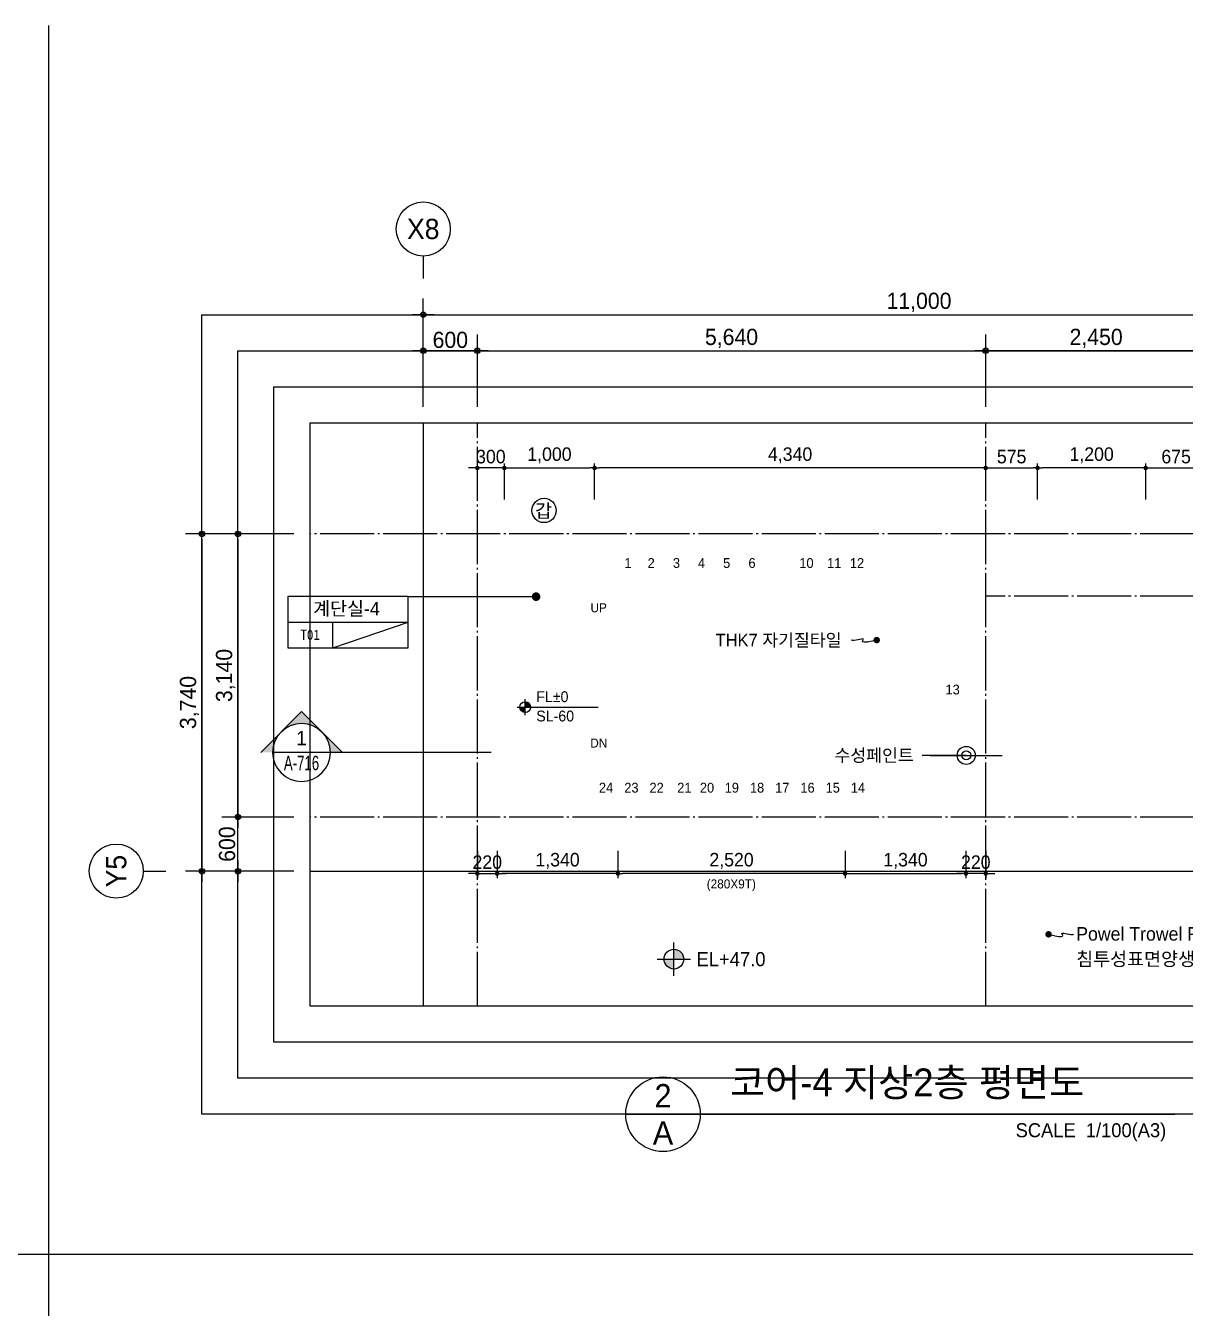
# Model space of a CAD drawing. Header units: millimetres. Extents: x 252711992 to 505989238, y 504776675 to 1009617600.
# Drawn here: x 253401837 to 253414704, y 504817740 to 504831962 of the extents above; entities that cross this region are included whole.
import ezdxf
from ezdxf.enums import TextEntityAlignment as Align
from ezdxf.xclip import XClip

# ---------------------------------------------------------------- set-up
doc = ezdxf.new("R2010")
doc.units = ezdxf.units.MM
doc.header["$XCLIPFRAME"] = 0
doc.linetypes.add('CEN', pattern=[35, 30, -2, 1, -2])
for name, color, linetype in [('$ZCDB_AUDIT_GENERATED_600D18', 7, 'Continuous'), ('0KD DIM', 7, 'Continuous'), ('4A.TEC CEN', 1, 'CEN'), ('4A.TEC TEXT', 7, 'Continuous'), ('4A.TEC TEXT 1', 3, 'Continuous'), ('4A.TEC TEXT 2', 3, 'Continuous'), ('4A.TEC 심볼', 7, 'Continuous'), ('CEN', 1, 'CEN'), ('LEV', 7, 'Continuous'), ('ROM', 7, 'Continuous'), ('SYM', 1, 'Continuous'), ('TEXT', 7, 'Continuous'), ('㈜SE&C TEXT', 7, 'Continuous')]:
    doc.layers.add(name, color=color, linetype=linetype)
doc.layers.add('DEFPOINT', color=135, linetype='Continuous', plot=False)
doc.styles.add('1', font='')
doc.styles.add('GHS', font='malgun.ttf')
doc.styles.add('SAMOO', font='')
doc.styles.add('나눔고딕', font='')
doc.styles.add('돋움', font='')
doc.styles.add('돋음체', font='')
doc.styles.add('울릉도L', font='')
doc.styles.get('1').set_extended_font_data('DotumChe')
doc.styles.get('SAMOO').set_extended_font_data('Dotum')
doc.styles.get('나눔고딕').set_extended_font_data('Dotum')
doc.styles.get('돋움').set_extended_font_data('Dotum')
doc.styles.get('돋음체').set_extended_font_data('Dotum')
doc.styles.get('울릉도L').set_extended_font_data('Dotum')
doc.dimstyles.new('DIM_600(외부치수)', dxfattribs={"dimscale": 400, "dimtxt": 3.299999999999998, "dimasz": 1, "dimexe": 2, "dimexo": 2, "dimgap": 1, "dimtad": 1, "dimdec": 0, "dimdsep": 46, "dimlunit": 6, "dimtxsty": '나눔고딕', "dimblk1": 'DIMDOT', "dimblk2": 'DIMDOT', "dimsah": 1, "dimcen": 2.5, "dimdle": 1.5, "dimclrd": 8, "dimclre": 8, "dimclrt": 3, "dimadec": 0, "dimazin": 0, "dimtfac": 1, "dimtdec": 0, "dimtix": 1, "dimtmove": 2, "dimatfit": 3, "dimldrblk": 'DIMDOT', "dimfxl": 1, "dimtvp": 1, "dimtolj": 1, "dimtzin": 0, "dimarcsym": 0})
doc.dimstyles.new('DIM_80(외부치수)', dxfattribs={"dimscale": 40, "dimtxt": 3.299999999999998, "dimasz": 1, "dimexe": 2, "dimexo": 2, "dimgap": 1, "dimtad": 1, "dimdec": 0, "dimdsep": 46, "dimlunit": 6, "dimtxsty": '돋움', "dimblk1": 'DIMDOT', "dimblk2": 'DIMDOT', "dimsah": 1, "dimcen": 2.5, "dimdle": 1.5, "dimclrd": 1, "dimclre": 7, "dimclrt": 2, "dimadec": 0, "dimazin": 0, "dimtfac": 1, "dimtdec": 0, "dimtix": 1, "dimtmove": 2, "dimatfit": 3, "dimldrblk": 'DIMDOT', "dimfxl": 1, "dimtvp": 1, "dimtolj": 1, "dimtzin": 0, "dimarcsym": 0})
doc.dimstyles.new('KD DIM 1', dxfattribs={"dimscale": 50, "dimtxt": 3, "dimasz": 1, "dimexe": 1, "dimexo": 1, "dimgap": 1, "dimtad": 1, "dimdec": 0, "dimzin": 0, "dimdsep": 46, "dimlunit": 6, "dimtxsty": '돋음체', "dimblk": 'DOT', "dimcen": 3, "dimdle": 1, "dimclrd": 256, "dimclre": 256, "dimclrt": 3, "dimazin": 0, "dimtfac": 1, "dimtdec": 0, "dimtix": 1, "dimtmove": 2, "dimatfit": 3, "dimldrblk": 'OBLIQUE', "dimfxl": 1, "dimtvp": 0.8333, "dimtolj": 1, "dimtzin": 0, "dimarcsym": 0})

# ---------------------------------------------------------------- blocks, each defined once
blk = doc.blocks.new('dwgFD3B')
at = {"layer": '4A.TEC CEN', "color": 250, "ltscale": 500}
blk.add_line((49194.51359510422, -169936.8347870111, -3333.333333333334), (357999.999995023, -169936.8347870111, -3333.333333333334), dxfattribs=at)
at = {"layer": '4A.TEC CEN', "color": 250, "ltscale": 500, "elevation": -3333.333333333334}
blk.add_lwpolyline([(241807.625374347, -39163.15827703476), (241807.625374347, -267000.000000298)], dxfattribs=at)
blk = doc.blocks.new('ccs122')
at = {"layer": '4A.TEC 심볼'}
blk.add_line((-5.68e-14, 8), (0, 3), dxfattribs=at)
blk.add_circle((-1.137e-13, 14), 6, dxfattribs=at)
at = {"layer": '4A.TEC TEXT 2', "color": 3, "style": 'GHS'}
blk.add_attdef('NO', text='', height=4.5, dxfattribs=at).set_placement((-0.0061597368079092, 14.01791285492388), align=Align.MIDDLE_CENTER)
blk = doc.blocks.new('DIMDOT')
at = {"color": 0}
blk.add_line((-2, 0), (2, 0), dxfattribs=at)
for radius in [0.5, 0.25]:
    blk.add_circle((0, 0), radius, dxfattribs=at)
blk = doc.blocks.new('*D463')
at = {"layer": '$ZCDB_AUDIT_GENERATED_600D18', "color": 8, "lineweight": -2, "transparency": 16777216}
for p, q in [((253404812.6702777, 504826327.1429184), (253403612.6702802, 504826327.1429184)), ((253403792.6702802, 504826267.1429184), (253403792.6702802, 504822647.1429183)), ((253404812.6702775, 504822587.1429183), (253403612.6702802, 504822587.1429183))]:
    blk.add_line(p, q, dxfattribs=at)
at = {"layer": 'Defpoints', "color": 0, "transparency": 16777216}
for p in [(253404992.6702777, 504826327.1429184, -1.31158230942674e-08), (253403792.6702802, 504822587.1429183), (253404992.6702775, 504822587.1429183, 2.26737029151991e-09)]:
    blk.add_point(p, dxfattribs=at)
at = {"layer": '$ZCDB_AUDIT_GENERATED_600D18', "color": 8, "lineweight": -2, "transparency": 16777216, "xscale": 60, "yscale": 60, "zscale": 60}
for p, rotation in [((253403792.6702802, 504826327.1429184), 90), ((253403792.6702802, 504822587.1429183), 270)]:
    blk.add_blockref('DIMDOT', p, dxfattribs=dict(at, rotation=rotation))
at = {"layer": '$ZCDB_AUDIT_GENERATED_600D18', "color": 3, "transparency": 16777216, "insert": (253403655.2075937, 504824457.1429182), "char_height": 180, "attachment_point": 5, "rotation": 90, "style": '나눔고딕'}
blk.add_mtext('\\A1;3,740', dxfattribs=at)
blk = doc.blocks.new('*D464')
at = {"layer": '$ZCDB_AUDIT_GENERATED_600D18', "color": 8, "lineweight": -2, "transparency": 16777216}
for p, q in [((253404812.6702777, 504823187.1429185), (253404012.6702812, 504823187.1429185)), ((253404192.6702812, 504822647.1429183), (253404192.6702812, 504823127.1429185)), ((253404812.6702776, 504822587.1429183), (253404012.6702812, 504822587.1429183))]:
    blk.add_line(p, q, dxfattribs=at)
at = {"layer": 'Defpoints', "color": 0, "transparency": 16777216}
for p in [(253404192.6702812, 504823187.1429185), (253404992.6702777, 504823187.1429185, -2.875822247005999e-09), (253404992.6702776, 504822587.1429183, -5.343281372915953e-09)]:
    blk.add_point(p, dxfattribs=at)
at = {"layer": '$ZCDB_AUDIT_GENERATED_600D18', "color": 8, "lineweight": -2, "transparency": 16777216, "xscale": 60, "yscale": 60, "zscale": 60}
for p, rotation in [((253404192.6702812, 504823187.1429185), 90), ((253404192.6702812, 504822587.1429183), 270)]:
    blk.add_blockref('DIMDOT', p, dxfattribs=dict(at, rotation=rotation))
at = {"layer": '$ZCDB_AUDIT_GENERATED_600D18', "color": 3, "transparency": 16777216, "insert": (253404072.5481646, 504822887.1429182), "char_height": 180, "attachment_point": 5, "rotation": 90, "style": '나눔고딕'}
blk.add_mtext('\\A1;600', dxfattribs=at)
blk = doc.blocks.new('*D465')
at = {"layer": '$ZCDB_AUDIT_GENERATED_600D18', "color": 8, "lineweight": -2, "transparency": 16777216}
for p, q in [((253406248.7755428, 504827737.1607442), (253406248.7755428, 504828937.1607442)), ((253417248.7755428, 504827737.1607442), (253417248.7755428, 504828937.1607442)), ((253406308.7755428, 504828757.1607442), (253417188.7755428, 504828757.1607442))]:
    blk.add_line(p, q, dxfattribs=at)
at = {"layer": 'Defpoints', "color": 0, "transparency": 16777216}
for p in [(253417248.7755428, 504828757.1607442), (253406248.7755428, 504827557.1607442, 1.956323103513569e-09), (253417248.7755428, 504827557.1607442)]:
    blk.add_point(p, dxfattribs=at)
at = {"layer": '$ZCDB_AUDIT_GENERATED_600D18', "color": 8, "lineweight": -2, "transparency": 16777216, "xscale": 60, "yscale": 60, "zscale": 60, "rotation": 180}
blk.add_blockref('DIMDOT', (253406248.7755428, 504828757.1607442), dxfattribs=at)
at = {"layer": '$ZCDB_AUDIT_GENERATED_600D18', "color": 8, "lineweight": -2, "transparency": 16777216, "xscale": 60, "yscale": 60, "zscale": 60}
blk.add_blockref('DIMDOT', (253417248.7755428, 504828757.1607442), dxfattribs=at)
at = {"layer": '$ZCDB_AUDIT_GENERATED_600D18', "color": 3, "transparency": 16777216, "insert": (253411748.7755428, 504828894.6234307), "char_height": 180, "attachment_point": 5, "style": '나눔고딕'}
blk.add_mtext('\\A1;11,000', dxfattribs=at)
blk = doc.blocks.new('*D467')
at = {"layer": '$ZCDB_AUDIT_GENERATED_600D18', "color": 8, "lineweight": -2, "transparency": 16777216}
for p, q in [((253406248.7755428, 504827737.1607405), (253406248.7755428, 504828537.1607442)), ((253406848.7741864, 504827737.1607409), (253406848.7741864, 504828537.1607442)), ((253406788.7741864, 504828357.1607442), (253406308.7755428, 504828357.1607442))]:
    blk.add_line(p, q, dxfattribs=at)
at = {"layer": 'Defpoints', "color": 0, "transparency": 16777216}
for p in [(253406248.7755428, 504828357.1607442), (253406248.7755428, 504827557.1607405, 39666.65489693279), (253406848.7741864, 504827557.1607409, 34666.66625857192)]:
    blk.add_point(p, dxfattribs=at)
at = {"layer": '$ZCDB_AUDIT_GENERATED_600D18', "color": 8, "lineweight": -2, "transparency": 16777216, "xscale": 60, "yscale": 60, "zscale": 60, "rotation": 180}
blk.add_blockref('DIMDOT', (253406248.7755428, 504828357.1607442), dxfattribs=at)
at = {"layer": '$ZCDB_AUDIT_GENERATED_600D18', "color": 8, "lineweight": -2, "transparency": 16777216, "xscale": 60, "yscale": 60, "zscale": 60}
blk.add_blockref('DIMDOT', (253406848.7741864, 504828357.1607442), dxfattribs=at)
at = {"layer": '$ZCDB_AUDIT_GENERATED_600D18', "color": 3, "transparency": 16777216, "insert": (253406548.7748646, 504828477.2828609), "char_height": 180, "attachment_point": 5, "style": '나눔고딕'}
blk.add_mtext('\\A1;600', dxfattribs=at)
blk = doc.blocks.new('*D468')
at = {"layer": '$ZCDB_AUDIT_GENERATED_600D18', "color": 8, "lineweight": -2, "transparency": 16777216}
for p, q in [((253404812.6702773, 504826327.1429185), (253404012.6702816, 504826327.1429185)), ((253404192.6702816, 504826267.1429185), (253404192.6702816, 504823247.1429185)), ((253404812.6702777, 504823187.1429185), (253404012.6702816, 504823187.1429185))]:
    blk.add_line(p, q, dxfattribs=at)
at = {"layer": 'Defpoints', "color": 0, "transparency": 16777216}
for p in [(253404992.6702773, 504826327.1429185, -1.578882802277803e-08), (253404192.6702816, 504823187.1429185), (253404992.6702777, 504823187.1429185, -2.875822247005999e-09)]:
    blk.add_point(p, dxfattribs=at)
at = {"layer": '$ZCDB_AUDIT_GENERATED_600D18', "color": 8, "lineweight": -2, "transparency": 16777216, "xscale": 60, "yscale": 60, "zscale": 60}
for p, rotation in [((253404192.6702816, 504826327.1429185), 90), ((253404192.6702816, 504823187.1429185), 270)]:
    blk.add_blockref('DIMDOT', p, dxfattribs=dict(at, rotation=rotation))
at = {"layer": '$ZCDB_AUDIT_GENERATED_600D18', "color": 3, "transparency": 16777216, "insert": (253404055.2075951, 504824757.1429183), "char_height": 180, "attachment_point": 5, "rotation": 90, "style": '나눔고딕'}
blk.add_mtext('\\A1;3,140', dxfattribs=at)
blk = doc.blocks.new('*D469')
at = {"layer": '$ZCDB_AUDIT_GENERATED_600D18', "color": 8, "lineweight": -2, "transparency": 16777216}
for p, q in [((253406848.7741864, 504827737.1607409), (253406848.7741864, 504828537.1607442)), ((253412488.7741865, 504827737.1607371), (253412488.7741865, 504828537.1607442)), ((253406908.7741864, 504828357.1607442), (253412428.7741865, 504828357.1607442))]:
    blk.add_line(p, q, dxfattribs=at)
at = {"layer": 'Defpoints', "color": 0, "transparency": 16777216}
for p in [(253412488.7741865, 504828357.1607442), (253406848.7741864, 504827557.1607409, 34666.66625857192), (253412488.7741865, 504827557.1607371, 81666.6657055349)]:
    blk.add_point(p, dxfattribs=at)
at = {"layer": '$ZCDB_AUDIT_GENERATED_600D18', "color": 8, "lineweight": -2, "transparency": 16777216, "xscale": 60, "yscale": 60, "zscale": 60, "rotation": 180}
blk.add_blockref('DIMDOT', (253406848.7741864, 504828357.1607442), dxfattribs=at)
at = {"layer": '$ZCDB_AUDIT_GENERATED_600D18', "color": 8, "lineweight": -2, "transparency": 16777216, "xscale": 60, "yscale": 60, "zscale": 60}
blk.add_blockref('DIMDOT', (253412488.7741865, 504828357.1607442), dxfattribs=at)
at = {"layer": '$ZCDB_AUDIT_GENERATED_600D18', "color": 3, "transparency": 16777216, "insert": (253409668.7741864, 504828494.6234307), "char_height": 180, "attachment_point": 5, "style": '나눔고딕'}
blk.add_mtext('\\A1;5,640', dxfattribs=at)
blk = doc.blocks.new('*D470')
at = {"layer": '$ZCDB_AUDIT_GENERATED_600D18', "color": 8, "lineweight": -2, "transparency": 16777216}
for p, q in [((253412488.7741865, 504827737.1607371), (253412488.7741865, 504828537.1607442)), ((253414938.7741864, 504827737.1607388), (253414938.7741864, 504828537.1607442)), ((253414878.7741864, 504828357.1607442), (253412548.7741865, 504828357.1607442))]:
    blk.add_line(p, q, dxfattribs=at)
at = {"layer": 'Defpoints', "color": 0, "transparency": 16777216}
for p in [(253412488.7741865, 504828357.1607442), (253412488.7741865, 504827557.1607371, 81666.6657055349), (253414938.7741864, 504827557.1607388, 61249.99927946219)]:
    blk.add_point(p, dxfattribs=at)
at = {"layer": '$ZCDB_AUDIT_GENERATED_600D18', "color": 8, "lineweight": -2, "transparency": 16777216, "xscale": 60, "yscale": 60, "zscale": 60, "rotation": 180}
blk.add_blockref('DIMDOT', (253412488.7741865, 504828357.1607442), dxfattribs=at)
at = {"layer": '$ZCDB_AUDIT_GENERATED_600D18', "color": 8, "lineweight": -2, "transparency": 16777216, "xscale": 60, "yscale": 60, "zscale": 60}
blk.add_blockref('DIMDOT', (253414938.7741864, 504828357.1607442), dxfattribs=at)
at = {"layer": '$ZCDB_AUDIT_GENERATED_600D18', "color": 3, "transparency": 16777216, "insert": (253413713.7741864, 504828494.6234307), "char_height": 180, "attachment_point": 5, "style": '나눔고딕'}
blk.add_mtext('\\A1;2,450', dxfattribs=at)
blk = doc.blocks.new('A$C6C9969DE')
at = {"layer": 'ROM', "color": 0, "linetype": 'Continuous'}
for p, q in [((-0.000366315478459, 509.9999848770676), (2399.999633684521, 509.9999848920268)), ((899.9996336845217, -1.51068088599e-05), (899.9996336845217, 509.999984889233))]:
    blk.add_line(p, q, dxfattribs=at)
blk.add_lwpolyline([(-0.0003663210663944, -1.51229323819e-05), (2399.999633678934, -1.51229323819e-05), (2399.999633678934, 1019.999984877067), (-0.0003663210663944, 1019.999984877067)], close=True, dxfattribs=at)
blk = doc.blocks.new('A$C3A5201BD')
at = {"layer": 'LEV'}
h = blk.add_hatch(color=256, dxfattribs=at)
h.paths.add_polyline_path([(199.9995037299813, 200.0000386673782), (334.9992689478677, 200.0000386674074, 0.4142135623731555), (199.9995037299813, 334.9998038851481)])
h.paths.add_polyline_path([(199.9995037299813, 65.00027344955014), (199.9995037299813, 200.0000386674074), (64.9997385123279, 200.0000386673782, 0.4142135623728401)])
at = {"layer": 'LEV', "color": 7}
for p, q in [((199.9995037299813, 0.0002734496083576), (199.9995037299813, 399.9998038851481)), ((-0.0002614879049361, 200.0000386673201), (2007.350584278698, 200.0000386679894)), ((-0.0002614876721054, 200.0000386673491), (399.9992689478677, 200.0000386674364))]:
    blk.add_line(p, q, dxfattribs=at)
blk.add_circle((199.9995037300978, 200.0000386673491), 134.9997652177996, dxfattribs=at)
blk = doc.blocks.new('ASDFAWGFQWEGRQEWR')
at = {"layer": 'CEN'}
blk.add_lwpolyline([(1711.563310235739, 117.6312502026558), (1640.734880536795, 101.4625445604324), (1594.273082643747, 94.00800722837448), (1567.469787657261, 93.40916627645493), (1555.616866767406, 97.8075498342514), (1554.00619110465, 105.3446859121323), (1557.929631829262, 114.1621026992798), (1562.679060041904, 122.4013282060623), (1563.546346962452, 128.2038905024529), (1556.924680322409, 130.2069102525711), (1543.612514823675, 129.0298780202866), (1525.509621739388, 125.7878770232201), (1504.515772283077, 121.5959903597832), (1482.53073784709, 117.5693011879921), (1461.454289674759, 114.8228927254677), (1443.186199069023, 114.4718480110168), (1429.626237303019, 117.6312502026558)], dxfattribs=at)
at = {"layer": '㈜SE&C TEXT', "color": 1, "const_width": 35.86564879630993}
blk.add_lwpolyline([(1729.496134638786, 117.6312502026558, 1), (1693.630485832691, 117.6312502026558, 1)], format="xyb", close=True, dxfattribs=at)
at = {"layer": '4A.TEC TEXT', "style": '돋움'}
blk.add_text('THK7 자기질타일', height=140, dxfattribs=at).set_placement((-76.75096759200096, 117.6312502026558), align=Align.MIDDLE_LEFT)
blk = doc.blocks.new('단면기호1')
at = {"layer": 'SYM'}
h = blk.add_hatch(color=256, dxfattribs=at)
h.paths.add_polyline_path([(4.24264068711929, 4.242640687119319, -0.198912367379659), (6, 8.3e-15), (8.485281374238637, 0)])
h.paths.add_polyline_path([(0, 8.48528137423858), (-4.24264068711929, 4.24264068711929, -0.4142135623730959), (4.24264068711929, 4.242640687119319)])
h.paths.add_polyline_path([(-4.24264068711929, 4.24264068711929), (-8.485281374238525, 5.68e-14), (-6, 4.85e-14, -0.198912367379656)])
for p in [(-8.485281374238525, 5.68e-14), (8.485281374238637, 0)]:
    blk.add_line(p, (0, 8.48528137423858), dxfattribs=at)
blk.add_circle((0, 0), 6, dxfattribs=at)
blk = doc.blocks.new('_Dot')
at = {"color": 0, "linetype": 'ByBlock', "lineweight": -2}
blk.add_line((-0.5, 0), (-1, 0), dxfattribs=at)
at = {"color": 0, "linetype": 'ByBlock', "const_width": 0.5}
blk.add_lwpolyline([(-0.25, 0, 1), (0.25, 0, 1)], format="xyb", close=True, dxfattribs=at)
blk = doc.blocks.new('*D1091')
at = {"layer": '0KD DIM', "lineweight": -2, "transparency": 16777216}
for p, q in [((253407148.7741883, 504826707.9702492), (253407148.7741883, 504827107.9702506)), ((253408148.7741883, 504826707.9702493), (253408148.7741883, 504827107.9702506)), ((253407198.7741883, 504827057.9702506), (253408098.7741883, 504827057.9702506))]:
    blk.add_line(p, q, dxfattribs=at)
at = {"layer": 'Defpoints', "color": 0, "transparency": 16777216}
for p in [(253408148.7741883, 504827057.9702506), (253407148.7741883, 504826657.9702492), (253408148.7741883, 504826657.9702493)]:
    blk.add_point(p, dxfattribs=at)
at = {"layer": '0KD DIM', "lineweight": -2, "transparency": 16777216, "xscale": 50, "yscale": 50, "zscale": 50, "rotation": 180}
blk.add_blockref('_Dot', (253407148.7741883, 504827057.9702506), dxfattribs=at)
at = {"layer": '0KD DIM', "lineweight": -2, "transparency": 16777216, "xscale": 50, "yscale": 50, "zscale": 50}
blk.add_blockref('_Dot', (253408148.7741883, 504827057.9702506), dxfattribs=at)
at = {"layer": '0KD DIM', "color": 3, "transparency": 16777216, "insert": (253407648.7741883, 504827197.5224894), "char_height": 150, "attachment_point": 5, "style": '돋음체'}
blk.add_mtext('\\A1;1,000', dxfattribs=at)
blk = doc.blocks.new('_OBLIQUE')
at = {"color": 0, "linetype": 'ByBlock'}
blk.add_line((-0.5, -0.5), (0.5, 0.5), dxfattribs=at)
blk = doc.blocks.new('*D1092')
at = {"layer": '0KD DIM', "lineweight": -2, "transparency": 16777216}
for p, q in [((253406848.7741864, 504826707.9702493), (253406848.7741864, 504827107.9702506)), ((253407148.7741883, 504826707.9702492), (253407148.7741883, 504827107.9702506)), ((253406798.7741864, 504827057.9702506), (253406748.7741864, 504827057.9702506)), ((253407148.7741883, 504827057.9702506), (253406848.7741864, 504827057.9702506)), ((253407198.7741883, 504827057.9702506), (253407248.7741883, 504827057.9702506))]:
    blk.add_line(p, q, dxfattribs=at)
at = {"layer": 'Defpoints', "color": 0, "transparency": 16777216}
for p in [(253406848.7741864, 504827057.9702506), (253406848.7741864, 504826657.9702493), (253407148.7741883, 504826657.9702492)]:
    blk.add_point(p, dxfattribs=at)
at = {"layer": '0KD DIM', "lineweight": -2, "transparency": 16777216, "xscale": 50, "yscale": 50, "zscale": 50}
blk.add_blockref('_Dot', (253406848.7741864, 504827057.9702506), dxfattribs=at)
at = {"layer": '0KD DIM', "lineweight": -2, "transparency": 16777216, "xscale": 50, "yscale": 50, "zscale": 50, "rotation": 180}
blk.add_blockref('_Dot', (253407148.7741883, 504827057.9702506), dxfattribs=at)
at = {"layer": '0KD DIM', "color": 3, "transparency": 16777216, "insert": (253406998.7741874, 504827183.0720145), "char_height": 150, "attachment_point": 5, "style": '돋음체'}
blk.add_mtext('\\A1;300', dxfattribs=at)
blk = doc.blocks.new('*D1093')
at = {"layer": '0KD DIM', "lineweight": -2, "transparency": 16777216}
for p, q in [((253408148.7741883, 504826707.9702493), (253408148.7741883, 504827107.9702506)), ((253412488.7741864, 504826707.970249), (253412488.7741864, 504827107.9702506)), ((253412438.7741864, 504827057.9702506), (253408198.7741883, 504827057.9702506))]:
    blk.add_line(p, q, dxfattribs=at)
at = {"layer": 'Defpoints', "color": 0, "transparency": 16777216}
for p in [(253408148.7741883, 504827057.9702506), (253408148.7741883, 504826657.9702493), (253412488.7741864, 504826657.970249)]:
    blk.add_point(p, dxfattribs=at)
at = {"layer": '0KD DIM', "lineweight": -2, "transparency": 16777216, "xscale": 50, "yscale": 50, "zscale": 50, "rotation": 180}
blk.add_blockref('_Dot', (253408148.7741883, 504827057.9702506), dxfattribs=at)
at = {"layer": '0KD DIM', "lineweight": -2, "transparency": 16777216, "xscale": 50, "yscale": 50, "zscale": 50}
blk.add_blockref('_Dot', (253412488.7741864, 504827057.9702506), dxfattribs=at)
at = {"layer": '0KD DIM', "color": 3, "transparency": 16777216, "insert": (253410318.7741874, 504827197.5224894), "char_height": 150, "attachment_point": 5, "style": '돋음체'}
blk.add_mtext('\\A1;4,340', dxfattribs=at)
blk = doc.blocks.new('*D1094')
at = {"layer": '0KD DIM', "lineweight": -2, "transparency": 16777216}
for p, q in [((253412488.7741864, 504826707.970249), (253412488.7741864, 504827107.9702506)), ((253413063.7763382, 504826707.9702491), (253413063.7763382, 504827107.9702506)), ((253412538.7741864, 504827057.9702506), (253413013.7763382, 504827057.9702506))]:
    blk.add_line(p, q, dxfattribs=at)
at = {"layer": 'Defpoints', "color": 0, "transparency": 16777216}
for p in [(253413063.7763382, 504827057.9702506), (253412488.7741864, 504826657.970249), (253413063.7763382, 504826657.9702491)]:
    blk.add_point(p, dxfattribs=at)
at = {"layer": '0KD DIM', "lineweight": -2, "transparency": 16777216, "xscale": 50, "yscale": 50, "zscale": 50, "rotation": 180}
blk.add_blockref('_Dot', (253412488.7741864, 504827057.9702506), dxfattribs=at)
at = {"layer": '0KD DIM', "lineweight": -2, "transparency": 16777216, "xscale": 50, "yscale": 50, "zscale": 50}
blk.add_blockref('_Dot', (253413063.7763382, 504827057.9702506), dxfattribs=at)
at = {"layer": '0KD DIM', "color": 3, "transparency": 16777216, "insert": (253412776.2752623, 504827183.0720145), "char_height": 150, "attachment_point": 5, "style": '돋음체'}
blk.add_mtext('\\A1;575', dxfattribs=at)
blk = doc.blocks.new('*D1095')
at = {"layer": '0KD DIM', "lineweight": -2, "transparency": 16777216}
for p, q in [((253413063.7763382, 504826707.9702491), (253413063.7763382, 504827107.9702506)), ((253414263.7720347, 504826707.9702489), (253414263.7720347, 504827107.9702506)), ((253414213.7720347, 504827057.9702506), (253413113.7763382, 504827057.9702506))]:
    blk.add_line(p, q, dxfattribs=at)
at = {"layer": 'Defpoints', "color": 0, "transparency": 16777216}
for p in [(253413063.7763382, 504827057.9702506), (253413063.7763382, 504826657.9702491), (253414263.7720347, 504826657.9702489)]:
    blk.add_point(p, dxfattribs=at)
at = {"layer": '0KD DIM', "lineweight": -2, "transparency": 16777216, "xscale": 50, "yscale": 50, "zscale": 50, "rotation": 180}
blk.add_blockref('_Dot', (253413063.7763382, 504827057.9702506), dxfattribs=at)
at = {"layer": '0KD DIM', "lineweight": -2, "transparency": 16777216, "xscale": 50, "yscale": 50, "zscale": 50}
blk.add_blockref('_Dot', (253414263.7720347, 504827057.9702506), dxfattribs=at)
at = {"layer": '0KD DIM', "color": 3, "transparency": 16777216, "insert": (253413663.7741864, 504827197.5224894), "char_height": 150, "attachment_point": 5, "style": '돋음체'}
blk.add_mtext('\\A1;1,200', dxfattribs=at)
blk = doc.blocks.new('*D1096')
at = {"layer": '0KD DIM', "lineweight": -2, "transparency": 16777216}
for p, q in [((253414263.7720347, 504826707.9702489), (253414263.7720347, 504827107.9702506)), ((253414938.7741864, 504826707.970249), (253414938.7741864, 504827107.9702506)), ((253414313.7720347, 504827057.9702506), (253414888.7741864, 504827057.9702506))]:
    blk.add_line(p, q, dxfattribs=at)
at = {"layer": 'Defpoints', "color": 0, "transparency": 16777216}
for p in [(253414938.7741864, 504827057.9702506), (253414263.7720347, 504826657.9702489), (253414938.7741864, 504826657.970249)]:
    blk.add_point(p, dxfattribs=at)
at = {"layer": '0KD DIM', "lineweight": -2, "transparency": 16777216, "xscale": 50, "yscale": 50, "zscale": 50, "rotation": 180}
blk.add_blockref('_Dot', (253414263.7720347, 504827057.9702506), dxfattribs=at)
at = {"layer": '0KD DIM', "lineweight": -2, "transparency": 16777216, "xscale": 50, "yscale": 50, "zscale": 50}
blk.add_blockref('_Dot', (253414938.7741864, 504827057.9702506), dxfattribs=at)
at = {"layer": '0KD DIM', "color": 3, "transparency": 16777216, "insert": (253414601.2731105, 504827183.0720145), "char_height": 150, "attachment_point": 5, "style": '돋음체'}
blk.add_mtext('\\A1;675', dxfattribs=at)
blk = doc.blocks.new('FL-LEVEL1')
at = {"layer": '4A.TEC 심볼', "linetype": 'ByBlock'}
h = blk.add_hatch(color=256, dxfattribs=at)
h.paths.add_polyline_path([(295, 174.9999999991269), (295, -8.731149e-10), (470, -8.731149e-10, 0.4142135623730951)])
h.paths.add_polyline_path([(295, -8.731149e-10), (120, -8.731149e-10, 0.4142135623730951), (295, -175.0000000008731)])
for p, q in [((295, -295.0000000002328), (295, 295.0000000001164)), ((0, 0), (590, -5.82077e-11))]:
    blk.add_line(p, q, dxfattribs=at)
blk.add_circle((295, -1.74623e-10), 174.9999999999983, dxfattribs=at)
at = {"layer": '4A.TEC TEXT 2', "color": 3, "linetype": 'ByBlock', "style": 'SAMOO'}
blk.add_attdef('FL', text='', height=250.0000000000001, dxfattribs=at).set_placement((695, 0), align=Align.MIDDLE_LEFT)
blk = doc.blocks.new('sa987w')
at = {"layer": 'CEN'}
blk.add_lwpolyline([(-193683.7763056755, 4338696.949912429), (-193577.5336611271, 4338672.696853995), (-193507.8409642577, 4338661.515047908), (-193467.6360217929, 4338660.61678648), (-193449.8566404581, 4338667.214361787), (-193447.4406269789, 4338678.520066023), (-193453.3257880807, 4338691.746191025), (-193460.4499304295, 4338704.105029345), (-193461.7508607507, 4338712.808872938), (-193451.8183608651, 4338715.813402414), (-193431.8501125574, 4338714.047854185), (-193404.6957729459, 4338709.1848526), (-193373.2049987912, 4338702.897022724), (-193340.2274470925, 4338696.856988907), (-193308.6127748489, 4338692.737376094), (-193281.2106389403, 4338692.210808992), (-193260.8706962466, 4338696.949912429)], dxfattribs=at)
at = {"layer": '㈜SE&C TEXT', "color": 1, "const_width": 53.79847319446489}
blk.add_lwpolyline([(-193710.675542295, 4338696.949912429, -1), (-193656.8770691156, 4338696.949912429, -1)], format="xyb", close=True, dxfattribs=at)
at = {"layer": '4A.TEC TEXT', "style": '돋움'}
for s, p in [('Powel Trowel Finish &', (-193223.1567624211, 4338704.449912429)), ('침투성표면양생강화제', (-193223.1567624211, 4338286.631660938))]:
    blk.add_text(s, height=225, dxfattribs=at).set_placement(p, align=Align.MIDDLE_LEFT)
blk = doc.blocks.new('*D1228')
at = {"layer": '0KD DIM', "lineweight": -2, "transparency": 16777216}
for p, q in [((253408408.7755427, 504822811.1429181), (253408408.7755427, 504822511.1429178)), ((253410928.7755427, 504822811.142918), (253410928.7755427, 504822511.1429178)), ((253410878.7755427, 504822561.1429178), (253408458.7755427, 504822561.1429178))]:
    blk.add_line(p, q, dxfattribs=at)
at = {"layer": 'Defpoints', "color": 0, "transparency": 16777216}
for p in [(253408408.7755427, 504822861.1429181, 2.3046595742926e-09), (253410928.7755427, 504822861.142918), (253408408.7755427, 504822561.1429178)]:
    blk.add_point(p, dxfattribs=at)
at = {"layer": '0KD DIM', "lineweight": -2, "transparency": 16777216, "xscale": 50, "yscale": 50, "zscale": 50, "rotation": 180}
blk.add_blockref('_Dot', (253408408.7755427, 504822561.1429178), dxfattribs=at)
at = {"layer": '0KD DIM', "lineweight": -2, "transparency": 16777216, "xscale": 50, "yscale": 50, "zscale": 50}
blk.add_blockref('_Dot', (253410928.7755427, 504822561.1429178), dxfattribs=at)
at = {"layer": '0KD DIM', "color": 3, "transparency": 16777216, "insert": (253409668.7755427, 504822700.6951566), "char_height": 150, "attachment_point": 5, "style": '돋음체'}
blk.add_mtext('\\A1;2,520', dxfattribs=at)
blk = doc.blocks.new('*D1229')
at = {"layer": '0KD DIM', "lineweight": -2, "transparency": 16777216}
for p, q in [((253410928.7755427, 504822811.1429179), (253410928.7755427, 504822511.1429178)), ((253412268.7755427, 504822811.1429181), (253412268.7755427, 504822511.1429178)), ((253410978.7755427, 504822561.1429178), (253412218.7755427, 504822561.1429178))]:
    blk.add_line(p, q, dxfattribs=at)
at = {"layer": 'Defpoints', "color": 0, "transparency": 16777216}
for p in [(253410928.7755427, 504822861.1429179), (253412268.7755427, 504822861.1429181), (253412268.7755427, 504822561.1429178)]:
    blk.add_point(p, dxfattribs=at)
at = {"layer": '0KD DIM', "lineweight": -2, "transparency": 16777216, "xscale": 50, "yscale": 50, "zscale": 50, "rotation": 180}
blk.add_blockref('_Dot', (253410928.7755427, 504822561.1429178), dxfattribs=at)
at = {"layer": '0KD DIM', "lineweight": -2, "transparency": 16777216, "xscale": 50, "yscale": 50, "zscale": 50}
blk.add_blockref('_Dot', (253412268.7755427, 504822561.1429178), dxfattribs=at)
at = {"layer": '0KD DIM', "color": 3, "transparency": 16777216, "insert": (253411598.7755427, 504822700.6951566), "char_height": 150, "attachment_point": 5, "style": '돋음체'}
blk.add_mtext('\\A1;1,340', dxfattribs=at)
blk = doc.blocks.new('*D1230')
at = {"layer": '0KD DIM', "lineweight": -2, "transparency": 16777216}
for p, q in [((253407068.7755428, 504822811.1429181), (253407068.7755428, 504822511.1429178)), ((253408408.7755427, 504822811.142918), (253408408.7755427, 504822511.1429178)), ((253408358.7755427, 504822561.1429178), (253407118.7755428, 504822561.1429178))]:
    blk.add_line(p, q, dxfattribs=at)
at = {"layer": 'Defpoints', "color": 0, "transparency": 16777216}
for p in [(253407068.7755428, 504822861.1429181), (253408408.7755427, 504822861.142918), (253407068.7755428, 504822561.1429178)]:
    blk.add_point(p, dxfattribs=at)
at = {"layer": '0KD DIM', "lineweight": -2, "transparency": 16777216, "xscale": 50, "yscale": 50, "zscale": 50, "rotation": 180}
blk.add_blockref('_Dot', (253407068.7755428, 504822561.1429178), dxfattribs=at)
at = {"layer": '0KD DIM', "lineweight": -2, "transparency": 16777216, "xscale": 50, "yscale": 50, "zscale": 50}
blk.add_blockref('_Dot', (253408408.7755427, 504822561.1429178), dxfattribs=at)
at = {"layer": '0KD DIM', "color": 3, "transparency": 16777216, "insert": (253407738.7755427, 504822700.6951566), "char_height": 150, "attachment_point": 5, "style": '돋음체'}
blk.add_mtext('\\A1;1,340', dxfattribs=at)
blk = doc.blocks.new('*D1231')
at = {"layer": '0KD DIM', "lineweight": -2, "transparency": 16777216}
for p, q in [((253412268.7755427, 504822811.1429181), (253412268.7755427, 504822511.1429178)), ((253412488.7755427, 504822811.1429181), (253412488.7755427, 504822511.1429178)), ((253412218.7755427, 504822561.1429178), (253412168.7755427, 504822561.1429178)), ((253412488.7755427, 504822561.1429178), (253412268.7755427, 504822561.1429178)), ((253412538.7755427, 504822561.1429178), (253412588.7755427, 504822561.1429178))]:
    blk.add_line(p, q, dxfattribs=at)
at = {"layer": 'Defpoints', "color": 0, "transparency": 16777216}
for p in [(253412268.7755427, 504822861.1429181), (253412488.7755427, 504822861.1429181), (253412268.7755427, 504822561.1429178)]:
    blk.add_point(p, dxfattribs=at)
at = {"layer": '0KD DIM', "lineweight": -2, "transparency": 16777216, "xscale": 50, "yscale": 50, "zscale": 50}
blk.add_blockref('_Dot', (253412268.7755427, 504822561.1429178), dxfattribs=at)
at = {"layer": '0KD DIM', "lineweight": -2, "transparency": 16777216, "xscale": 50, "yscale": 50, "zscale": 50, "rotation": 180}
blk.add_blockref('_Dot', (253412488.7755427, 504822561.1429178), dxfattribs=at)
at = {"layer": '0KD DIM', "color": 3, "transparency": 16777216, "insert": (253412378.7755427, 504822686.2446817), "char_height": 150, "attachment_point": 5, "style": '돋음체'}
blk.add_mtext('\\A1;220', dxfattribs=at)
blk = doc.blocks.new('*D1232')
at = {"layer": '0KD DIM', "lineweight": -2, "transparency": 16777216}
for p, q in [((253406848.7741864, 504822811.142918), (253406848.7741864, 504822511.1429178)), ((253407068.7755428, 504822811.1429181), (253407068.7755428, 504822511.1429178)), ((253406798.7741864, 504822561.1429178), (253406748.7741864, 504822561.1429178)), ((253406848.7741864, 504822561.1429178), (253407068.7755428, 504822561.1429178)), ((253407118.7755428, 504822561.1429178), (253407168.7755428, 504822561.1429178))]:
    blk.add_line(p, q, dxfattribs=at)
at = {"layer": 'Defpoints', "color": 0, "transparency": 16777216}
for p in [(253406848.7741864, 504822861.142918), (253407068.7755428, 504822861.1429181), (253407068.7755428, 504822561.1429178)]:
    blk.add_point(p, dxfattribs=at)
at = {"layer": '0KD DIM', "lineweight": -2, "transparency": 16777216, "xscale": 50, "yscale": 50, "zscale": 50}
blk.add_blockref('_Dot', (253406848.7741864, 504822561.1429178), dxfattribs=at)
at = {"layer": '0KD DIM', "lineweight": -2, "transparency": 16777216, "xscale": 50, "yscale": 50, "zscale": 50, "rotation": 180}
blk.add_blockref('_Dot', (253407068.7755428, 504822561.1429178), dxfattribs=at)
at = {"layer": '0KD DIM', "color": 3, "transparency": 16777216, "insert": (253406958.7748646, 504822686.2446817), "char_height": 150, "attachment_point": 5, "style": '돋음체'}
blk.add_mtext('\\A1;220', dxfattribs=at)
blk = doc.blocks.new('ADSFWEFQWEF')
at = {"layer": '4A.TEC TEXT', "style": '돋움'}
blk.add_text('수성페인트', height=140, dxfattribs=at).set_placement((559.8709662556648, 110.2937781214714), align=Align.MIDDLE_LEFT)
at = {"layer": '㈜SE&C TEXT', "color": 1}
blk.add_leader([(2020.711429685354, 110.2937781214714, -5.1186362e-09), (1532.46255376935, 110.2937781214714)], dimstyle='DIM_80(외부치수)', override={"dimasz": 5, "dimtad": 0}, dxfattribs=at)

msp = doc.modelspace()

# ---------------------------------------------------------------- linework, layer by layer
msp.add_line((253405246.5511977, 504825064.3547173), (253406079.8845329, 504825347.6880513))
at = {"layer": '4A.TEC CEN', "ltscale": 20}
for p, q in [((253406848.7741864, 504821092.1607454, 1666.666666666672), (253406848.7741864, 504827557.1607442, 1666.666666666672)), ((253412488.7741864, 504821092.1607454, 1666.666666666672), (253412488.7741864, 504827557.1607442, 1666.666666666672)), ((253418303.0507925, 504826327.1429182, 1666.666666666672), (253404992.6702774, 504826327.1429182, 1666.666666666672)), ((253418303.0507925, 504825637.1429213, 1666.666666666672), (253412488.7741864, 504825637.1429213, 1666.666666666672)), ((253418303.0507925, 504823187.1429182, 1666.666666666672), (253404992.6702774, 504823187.1429182, 1666.666666666672))]:
    msp.add_line(p, q, dxfattribs=at)
at = {"layer": '4A.TEC 심볼'}
msp.add_line((253408494.5475579, 504819892.1607454, 3333.333333333334), (253414588.5379686, 504819892.1607454, 3333.333333333334), dxfattribs=at)
for centre, radius in [((253407589.2824472, 504826586.5661698), 134.6608548664988), ((253408908.5475567, 504819892.1607454, 3333.333333333334), 413.9999987842205)]:
    msp.add_circle(centre, radius, dxfattribs=at)
at = {"layer": 'DEFPOINT'}
for p, q in [((253402091.5427421, 504831962.2865364, 3333.333333333334), (253402091.5427421, 504804712.2865365, 3333.333333333334)), ((253420191.5427862, 504818337.2865365, 3333.333333333334), (253383991.542698, 504818337.2865365, 3333.333333333334))]:
    msp.add_line(p, q, dxfattribs=at)
at = {"layer": 'DEFPOINT', "elevation": 3333.333333333334}
for points in [[(253403792.6702774, 504828757.1607442), (253419503.0507925, 504828757.1607442), (253419503.0507925, 504819892.1607454), (253403792.6702774, 504819892.1607454)], [(253404192.6702774, 504828357.1607442), (253419103.0507925, 504828357.1607442), (253419103.0507925, 504820292.1607454), (253404192.6702774, 504820292.1607454)], [(253404592.6702774, 504827957.1607442), (253418703.0507925, 504827957.1607442), (253418703.0507925, 504820692.1607454), (253404592.6702774, 504820692.1607454)], [(253404992.6702774, 504827557.1607442), (253418303.0507925, 504827557.1607442), (253418303.0507925, 504821092.1607454), (253404992.6702774, 504821092.1607454)]]:
    msp.add_lwpolyline(points, close=True, dxfattribs=at)
at = {"layer": 'SYM'}
msp.add_line((253407000.7028266, 504823903.451838, 1666.666666666672), (253405218.2737093, 504823903.451838, 1666.666666666672), dxfattribs=at)
at = {"layer": 'SYM', "elevation": 1666.666666666672}
msp.add_lwpolyline([(253405218.2737093, 504823903.451838), (253404577.8156951, 504823903.451838)], dxfattribs=at)
at = {"layer": 'TEXT'}
msp.add_line((253406079.8845329, 504825631.0213853), (253407500.3701746, 504825631.0213853), dxfattribs=at)
at = {"layer": 'TEXT', "const_width": 47.82086465464744}
msp.add_lwpolyline([(253407500.3701746, 504825654.9318176, 1), (253407500.3701746, 504825607.1109529, 1)], format="xyb", close=True, dxfattribs=at)

# ---------------------------------------------------------------- block references
ref = msp.add_blockref('dwgFD3B', (253164441.1515248, 504992523.9777051, -4999.10000778521))
XClip(ref).set_block_clipping_path([(240551.51875257492, -171431.81695973873), (253861.8992676735, -164966.81696093082)])
for name, p in [('ASDFAWGFQWEGRQEWR', (253409567.8654836, 504825031.4926756)), ('ADSFWEFQWEF', (253410251.5269443, 504823760.8544358))]:
    msp.add_blockref(name, p)
at = {"layer": '4A.TEC TEXT', "xscale": 0.6666666666666666, "yscale": 0.6666666666666666, "zscale": 0.6666666666666666}
msp.add_blockref('sa987w', (253542308.2217234, 501929422.3986412), dxfattribs=at)
at = {"layer": '4A.TEC 심볼'}
ref = msp.add_blockref('ccs122', (253406248.7755428, 504829007.1607452, -7764.323742901417), dxfattribs=dict(at, xscale=49.99999977496833, yscale=49.99999977496833, zscale=49.99999977496833))
ref.add_attrib('NO', 'X8', dxfattribs={"layer": '0', "color": 3, "height": 224.9999989873575, "style": '울릉도L'}).set_placement((253406248.4675559, 504829708.0563848, -7764.323742901417), align=Align.MIDDLE_CENTER)
ref = msp.add_blockref('ccs122', (253403542.6702767, 504822588.1768571, -4999.550003876955), dxfattribs=dict(at, xscale=49.99999977496833, yscale=49.99999977496833, zscale=49.99999977496833, rotation=90))
ref.add_attrib('NO', 'Y5', dxfattribs={"layer": '0', "color": 3, "height": 224.9999989873575, "rotation": 90, "style": '울릉도L'}).set_placement((253402841.7746371, 504822587.8688703, -4999.550003876955), align=Align.MIDDLE_CENTER)
at = {"layer": '4A.TEC 심볼', "color": 3, "linetype": 'ByBlock'}
ref = msp.add_blockref('FL-LEVEL1', (253408844.615741, 504821611.8217342), dxfattribs=dict(at, xscale=0.6250000000000405, yscale=0.6250000000000405, zscale=0.6250000000000405))
ref.add_attrib('FL', 'EL+47.0', dxfattribs={"layer": '4A.TEC TEXT 1', "color": 3, "linetype": 'ByBlock', "height": 156.2500000000101, "style": 'SAMOO'}).set_placement((253409278.990741, 504821611.8217342), align=Align.MIDDLE_LEFT)
at = {"layer": 'LEV', "xscale": 0.4469841265468151, "yscale": 0.4469841265468151, "zscale": 0.4469841265468151}
msp.add_blockref('A$C3A5201BD', (253407290.7750342, 504824316.4615437), dxfattribs=at)
at = {"layer": 'SYM', "xscale": -53.37150118498497, "yscale": 53.37150118498497, "zscale": 53.37150118498497, "rotation": 359.9999999999999}
msp.add_blockref('단면기호1', (253404898.0447021, 504823903.451838, 1666.666666666672), dxfattribs=at)
at = {"layer": 'TEXT', "xscale": 0.5555555568112274, "yscale": 0.5555555568112274, "zscale": 0.5555555568112274}
msp.add_blockref('A$C6C9969DE', (253404746.5514001, 504825064.3547257), dxfattribs=at)

# ---------------------------------------------------------------- texts
at = {"layer": '0KD DIM', "color": 3, "style": '돋음체'}
msp.add_text('(280X9T)', height=100, dxfattribs=at).set_placement((253409666.0912817, 504822445.8117247, -3332.883337225936), align=Align.MIDDLE_CENTER)
at = {"layer": '4A.TEC TEXT', "style": '돋움'}
msp.add_text('갑', height=149.9999993269831, dxfattribs=at).set_placement((253407583.0381818, 504826582.9908703), align=Align.MIDDLE_CENTER)
at = {"layer": '4A.TEC TEXT 1', "style": '돋음체'}
for s, p in [('UP', (253408104.0222565, 504825508.0981403, 8332.433341118543)), ('DN', (253408101.5684599, 504824007.5726202))]:
    msp.add_text(s, height=100, dxfattribs=at).set_placement(p, align=Align.MIDDLE_LEFT)
at = {"layer": '4A.TEC TEXT 2', "color": 3, "style": '나눔고딕'}
msp.add_text('코어-4 지상2층 평면도', height=310.4999990881653, dxfattribs=at).set_placement((253409651.4383793, 504819995.6607451, 3333.333333333334), align=Align.BOTTOM_LEFT)
for s, p in [('2', (253408908.5475567, 504820099.1607448, 3333.333333333334)), ('A', (253408908.5475567, 504819685.160746, 3333.333333333334))]:
    msp.add_text(s, height=258.7499992401379, dxfattribs=at).set_placement(p, align=Align.MIDDLE)
msp.add_text('SCALE  1/100(A3)', height=155.2499995440826, dxfattribs=at).set_placement((253414491.3347299, 504819590.5218989, 3333.333333333334), align=Align.BOTTOM_RIGHT)
at = {"layer": 'LEV', "style": '돋움'}
for s, p in [('FL%%P0', (253407502.9033213, 504824461.7675369)), ('SL-60', (253407502.9032518, 504824247.558887))]:
    msp.add_text(s, height=120, dxfattribs=at).set_placement(p)
at = {"layer": 'TEXT', "style": '나눔고딕'}
for s, p in [('1', (253408559.3642222, 504825917.1969377, 1666.666666666672)), ('2', (253408817.0983809, 504825917.1969377, 1666.666666666672)), ('3', (253409097.2458368, 504825917.1969377, 1666.666666666672)), ('4', (253409375.6238219, 504825917.1969377, 1666.666666666672)), ('5', (253409654.4441746, 504825917.1969377, 1666.666666666672)), ('6', (253409935.6238219, 504825917.1969377, 1666.666666666672)), ('10', (253410578.9364068, 504825917.1969377, 1666.666666666672)), ('11', (253410887.3953959, 504825917.1969377, 1666.666666666672)), ('12', (253411139.9685981, 504825917.1969377, 1666.666666666672)), ('13', (253412200.6627001, 504824514.1504403, 1666.666666666672)), ('24', (253408355.8094462, 504823425.8669257, 1666.666666666672)), ('23', (253408637.1365493, 504823425.8669257, 1666.666666666672)), ('22', (253408916.8416375, 504823425.8669257, 1666.666666666672)), ('21', (253409224.2684354, 504823425.8669257, 1666.666666666672)), ('20', (253409475.8094462, 504823425.8669257, 1666.666666666672)), ('19', (253409750.9434014, 504823425.8669257, 1666.666666666672)), ('18', (253410031.2383132, 504823425.8669257, 1666.666666666672)), ('17', (253410310.9434014, 504823425.8669257, 1666.666666666672)), ('16', (253410590.9434014, 504823425.8669257, 1666.666666666672)), ('15', (253410870.7959455, 504823425.8669257, 1666.666666666672)), ('14', (253411150.6484896, 504823425.8669257, 1666.666666666672))]:
    msp.add_text(s, height=108.6750001692493, dxfattribs=at).set_placement(p, align=Align.BOTTOM_RIGHT)
at = {"layer": 'TEXT'}
for s, height, style, p in [('계단실-4', 150.0000003390314, '돋움', (253405396.4548635, 504825498.5168516)), ('T01', 112.5000002542736, '1', (253404993.6909604, 504825208.0484101))]:
    msp.add_text(s, height=height, dxfattribs=dict(at, style=style)).set_placement(p, align=Align.MIDDLE_CENTER)
at = {"layer": 'TEXT', "style": '돋움'}
msp.add_text('1', height=160.1145035549549, dxfattribs=at).set_placement((253404898.0447021, 504823982.226321, 1666.666666666672), align=Align.CENTER)
at = {"layer": 'TEXT', "style": '돋움', "width": 0.7}
msp.add_text('A-716', height=160.1145035549549, dxfattribs=at).set_placement((253404898.0447021, 504823706.5412372, 1666.666666666672), align=Align.CENTER)

# ---------------------------------------------------------------- dimensions: what is measured, and where the dimension line sits
at = {"layer": '$ZCDB_AUDIT_GENERATED_600D18'}
dim = msp.add_linear_dim(base=(253417248.7755428, 504828757.1607442, -7764.323742900505), p1=(253406248.7755428, 504827557.1607442, -7764.323742898549), p2=(253417248.7755428, 504827557.1607442, -7764.323742900966), dimstyle='DIM_600(외부치수)', override={"dimscale": 300, "dimtxt": 0.6, "dimasz": 0.2, "dimexe": 0.6, "dimexo": 0.6, "dimgap": 0.1, "dimdec": 1, "dimblk1": 'DIMDOT', "dimblk2": 'DIMDOT', "dimdle": 0.5}, dxfattribs=at)
dim.commit()
dim.dimension.update_dxf_attribs({"geometry": '*D465', "text_midpoint": (253411748.7755428, 504828894.6234307, -7764.323742900505)})
for base, p1, p2, angle, picture, middle in [((253406248.7755428, 504828357.1607442, -7764.323742902418), (253406848.7741864, 504827557.1607409, 26902.34251566951), (253406248.7755428, 504827557.1607405, 31902.33115403038), 180, '*D467', (253406548.7748646, 504828477.2828609, -7764.323742902418)), ((253412488.7741865, 504828357.1607442, -7764.323742902418), (253406848.7741864, 504827557.1607409, 26902.34251566951), (253412488.7741865, 504827557.1607371, 73902.34196263249), 7.016709225559337e-15, '*D469', (253409668.7741864, 504828494.6234307, -7764.323742902418)), ((253412488.7741865, 504828357.1607442, -7764.323742902418), (253414938.7741864, 504827557.1607388, 53485.67553655978), (253412488.7741865, 504827557.1607371, 73902.34196263249), 180, '*D470', (253413713.7741864, 504828494.6234307, -7764.323742902418)), ((253403792.6702802, 504822587.1429183, -4999.550003876955), (253404992.6702775, 504826327.1429182, -4999.550003890071), (253404992.6702774, 504822587.1429181, -4999.550003874688), 270, '*D463', (253403655.2075937, 504824457.1429182, -4999.550003876955)), ((253404192.6702816, 504823187.1429185, -4999.550003876955), (253404992.6702772, 504826327.1429182, -4999.550003892744), (253404992.6702775, 504823187.1429182, -4999.550003879831), 270, '*D468', (253404055.2075951, 504824757.1429183, -4999.550003876955)), ((253404192.6702812, 504823187.1429185, -4999.550003876955), (253404992.6702775, 504822587.1429181, -4999.550003882298), (253404992.6702775, 504823187.1429182, -4999.550003879831), 90, '*D464', (253404072.5481646, 504822887.1429182, -4999.550003876955))]:
    dim = msp.add_linear_dim(base=base, p1=p1, p2=p2, angle=angle, dimstyle='DIM_600(외부치수)', override={"dimscale": 300, "dimtxt": 0.6, "dimasz": 0.2, "dimexe": 0.6, "dimexo": 0.6, "dimgap": 0.1, "dimdec": 1, "dimblk1": 'DIMDOT', "dimblk2": 'DIMDOT', "dimdle": 0.5}, dxfattribs=at)
    dim.commit()
    dim.dimension.update_dxf_attribs({"geometry": picture, "text_midpoint": middle})
at = {"layer": '0KD DIM'}
for base, p1, p2, picture, middle in [((253406848.7741864, 504827057.9702506, 1666.666666666672), (253407148.7741883, 504826657.9702492, 1666.666666666672), (253406848.7741864, 504826657.9702493, 1666.666666666672), '*D1092', (253406998.7741874, 504827183.0720145, 1666.666666666672)), ((253408148.7741883, 504827057.9702506, 1666.666666666672), (253412488.7741864, 504826657.970249, 1666.666666666672), (253408148.7741883, 504826657.9702493, 1666.666666666672), '*D1093', (253410318.7741874, 504827197.5224894, 1666.666666666672)), ((253413063.7763382, 504827057.9702506, 1666.666666666672), (253414263.7720347, 504826657.9702489, 1666.666666666672), (253413063.7763382, 504826657.9702491, 1666.666666666672), '*D1095', (253413663.7741864, 504827197.5224894, 1666.666666666672)), ((253407068.7755428, 504822561.1429178, -3332.883337225936), (253408408.7755427, 504822861.142918, -3332.883337225936), (253407068.7755428, 504822861.1429181, -3332.883337225936), '*D1230', (253407738.7755427, 504822700.6951566, -3332.883337225936)), ((253408408.7755427, 504822561.1429178, -3332.883337225936), (253410928.7755427, 504822861.142918, -3332.883337225167), (253408408.7755427, 504822861.1429181, -3332.883337223631), '*D1228', (253409668.7755427, 504822700.6951566, -3332.883337225936)), ((253412268.7755427, 504822561.1429178, -3332.883337225936), (253412488.7755427, 504822861.1429181, -3332.883337225936), (253412268.7755427, 504822861.1429181, -3332.883337225936), '*D1231', (253412378.7755427, 504822686.2446817, -3332.883337225936))]:
    dim = msp.add_linear_dim(base=base, p1=p1, p2=p2, angle=180, dimstyle='KD DIM 1', dxfattribs=at)
    dim.commit()
    dim.dimension.update_dxf_attribs({"geometry": picture, "text_midpoint": middle})
for base, p1, p2, picture, middle in [((253408148.7741883, 504827057.9702506, 1666.666666666672), (253407148.7741883, 504826657.9702492, 1666.666666666672), (253408148.7741883, 504826657.9702493, 1666.666666666672), '*D1091', (253407648.7741883, 504827197.5224894, 1666.666666666672)), ((253413063.7763382, 504827057.9702506, 1666.666666666672), (253412488.7741864, 504826657.970249, 1666.666666666672), (253413063.7763382, 504826657.9702491, 1666.666666666672), '*D1094', (253412776.2752623, 504827183.0720145, 1666.666666666672)), ((253414938.7741864, 504827057.9702506, 1666.666666666672), (253414263.7720347, 504826657.9702489, 1666.666666666672), (253414938.7741864, 504826657.970249, 1666.666666666672), '*D1096', (253414601.2731105, 504827183.0720145, 1666.666666666672)), ((253407068.7755428, 504822561.1429178, -3332.883337225936), (253406848.7741864, 504822861.142918, -3332.883337225936), (253407068.7755428, 504822861.1429181, -3332.883337225936), '*D1232', (253406958.7748646, 504822686.2446817, -3332.883337225936)), ((253412268.7755427, 504822561.1429178, -3332.883337225936), (253410928.7755427, 504822861.1429179, -3332.883337225936), (253412268.7755427, 504822861.1429181, -3332.883337225936), '*D1229', (253411598.7755427, 504822700.6951566, -3332.883337225936))]:
    dim = msp.add_linear_dim(base=base, p1=p1, p2=p2, dimstyle='KD DIM 1', dxfattribs=at)
    dim.commit()
    dim.dimension.update_dxf_attribs({"geometry": picture, "text_midpoint": middle})

doc.saveas('drawing.dxf')
